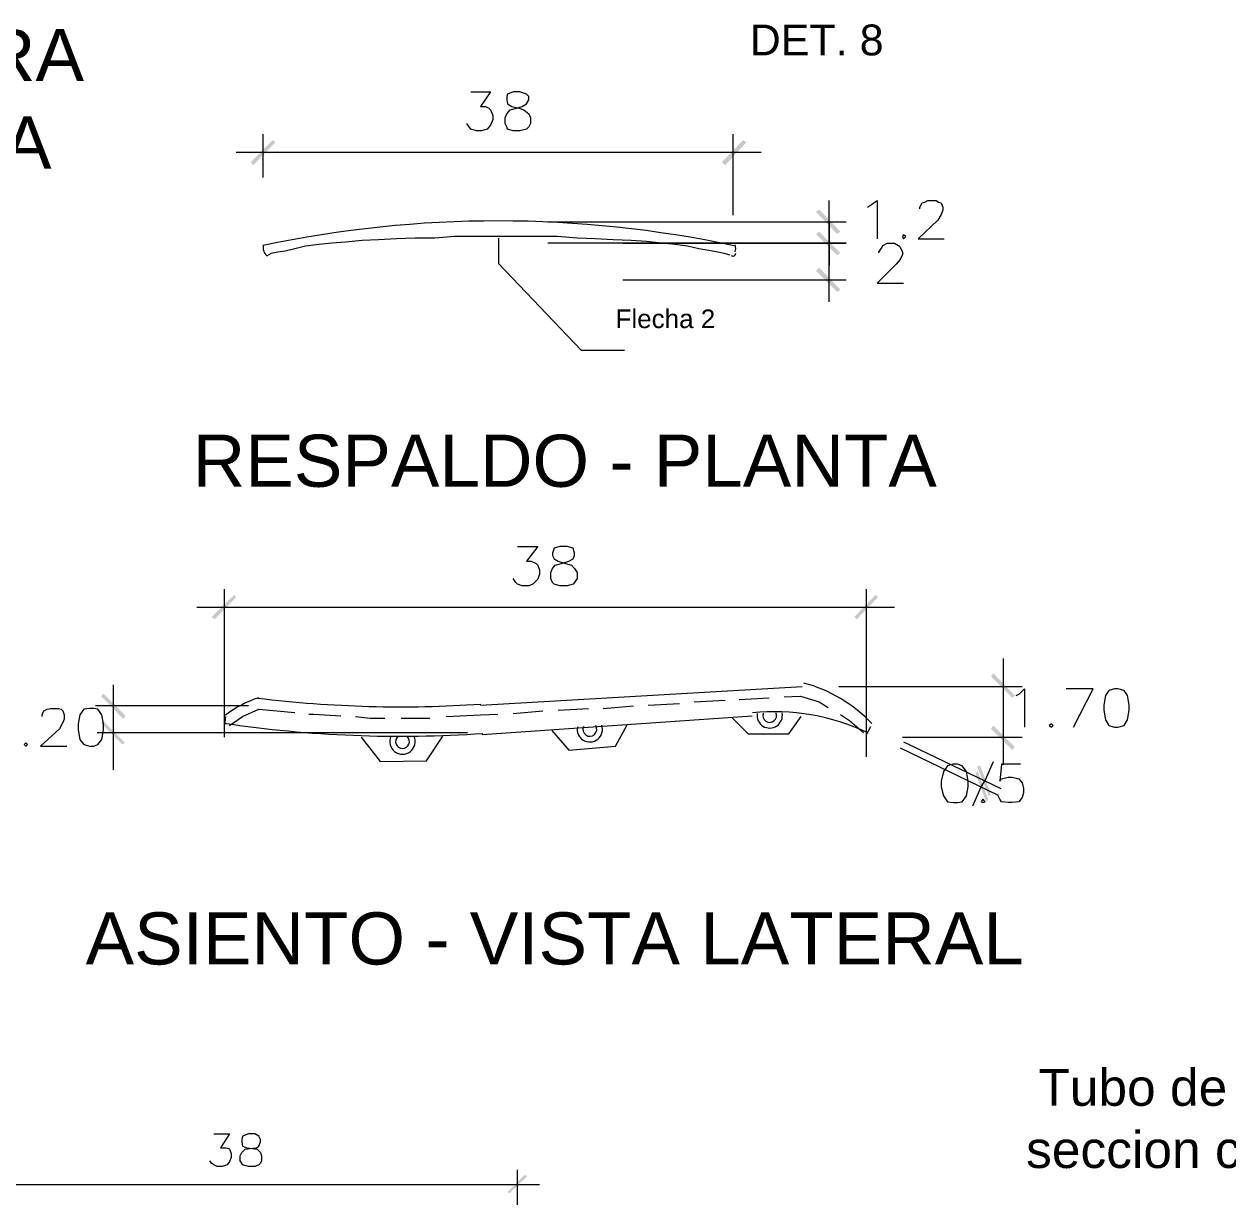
# Model space of a CAD drawing. Header units: inches. Extents: x 0.22 to 6.49, y 0.27 to 4.47.
# Drawn here: x 2.194 to 3.191, y 1.678 to 2.648 of the extents above; entities that cross this region are included whole.
import ezdxf

# ---------------------------------------------------------------- set-up
doc = ezdxf.new("R2010")
doc.units = ezdxf.units.IN
doc.header["$MEASUREMENT"] = 0
for name, color, linetype in [('PDF_PDF13_PDF6_PDF9_0', 7, 'Continuous'), ('PDF_PDF13_PDF6_PDF9_COTAS', 7, 'Continuous'), ('PDF_PDF13_PDF6_PDF9_COTAS-01', 7, 'Continuous'), ('PDF_Texto', 7, 'Continuous')]:
    doc.layers.add(name, color=color, linetype=linetype)
doc.styles.add('PDF Arial', font='arial.ttf')

msp = doc.modelspace()

# ---------------------------------------------------------------- linework, layer by layer
at = {"layer": 'PDF_PDF13_PDF6_PDF9_0', "lineweight": 18}
for points in [[(2.56417, 2.59214), (2.58041, 2.59214), (2.57229, 2.57996), (2.57635, 2.57996), (2.57906, 2.57861), (2.58041, 2.57725), (2.58244, 2.57252), (2.58244, 2.56913), (2.58041, 2.5644), (2.57771, 2.56101), (2.57297, 2.55966), (2.56891, 2.55966), (2.56417, 2.56101), (2.56282, 2.56304), (2.56079, 2.56575)], [(2.89242, 2.49672), (2.8958, 2.49875), (2.90054, 2.50213), (2.90054, 2.47032)], [(2.93573, 2.49536), (2.93573, 2.49672), (2.93776, 2.5001), (2.93979, 2.50078), (2.9425, 2.50213), (2.94927, 2.50213), (2.9513, 2.50078), (2.95333, 2.5001), (2.95468, 2.49672), (2.95468, 2.49401), (2.95333, 2.49062), (2.95062, 2.48589), (2.93438, 2.47032), (2.95604, 2.47032)], [(2.90189, 2.45881), (2.90189, 2.45949), (2.9046, 2.46355), (2.90528, 2.46491), (2.90866, 2.46694), (2.91475, 2.46694), (2.91814, 2.46491), (2.91949, 2.46355), (2.92152, 2.45949), (2.92152, 2.45746), (2.91949, 2.4534), (2.91611, 2.44934), (2.90054, 2.43377), (2.9222, 2.43377)], [(3.0156, 2.09267), (3.0183, 2.09402), (3.02236, 2.09808), (3.02236, 2.06627)], [(3.06297, 2.06627), (3.07921, 2.09808), (3.05688, 2.09808)], [(2.67381, 2.08184), (2.69885, 2.08387)], [(2.71104, 2.08454), (2.73675, 2.0859)], [(2.74894, 2.08725), (2.77465, 2.0886)], [(2.78616, 2.08928), (2.8112, 2.09064)], [(2.82338, 2.09131), (2.83692, 2.09199), (2.85249, 2.08725), (2.85993, 2.08251)], [(2.36451, 2.06762), (2.37534, 2.07507), (2.38888, 2.08116), (2.41866, 2.07845)], [(2.43016, 2.0771), (2.43422, 2.0771), (2.45656, 2.07575)], [(2.46874, 2.07507), (2.48092, 2.07372), (2.49311, 2.07372)], [(2.50664, 2.07372), (2.52695, 2.07372), (2.53033, 2.07372)], [(2.54387, 2.07507), (2.57229, 2.07642), (2.5865, 2.0771)], [(2.59936, 2.07778), (2.62373, 2.07981)], [(2.63659, 2.08048), (2.66163, 2.08184)], [(2.88903, 2.06153), (2.87753, 2.07168), (2.87008, 2.07642)], [(3.01898, 2.03581), (3.00341, 2.03581), (3.00206, 2.0216), (3.00341, 2.02363), (3.00883, 2.02499), (3.01221, 2.02499), (3.01763, 2.02363), (3.02033, 2.02025), (3.02169, 2.01551), (3.02169, 2.01213), (3.02033, 2.00807), (3.01763, 2.00468), (3.01221, 2.004), (3.00883, 2.004), (3.00341, 2.00468), (3.00206, 2.00671), (3.00071, 2.00942)], [(2.35165, 1.7299), (2.36451, 1.7299), (2.35707, 1.7184), (2.36181, 1.7184), (2.36384, 1.71772), (2.36451, 1.71704), (2.36587, 1.71366), (2.36587, 1.71027), (2.36451, 1.70689), (2.36248, 1.70418), (2.35842, 1.70283), (2.35436, 1.70283), (2.35165, 1.70418), (2.34962, 1.70554), (2.34827, 1.70757)]]:
    msp.add_lwpolyline(points, dxfattribs=at)
for points in [[(2.59936, 2.59214), (2.59463, 2.59011), (2.59395, 2.58808), (2.59395, 2.58538), (2.59463, 2.58199), (2.59801, 2.57996), (2.6041, 2.57861), (2.60816, 2.57725), (2.61222, 2.57387), (2.61358, 2.57049), (2.61358, 2.56575), (2.61222, 2.56304), (2.61019, 2.56101), (2.60478, 2.55966), (2.59936, 2.55966), (2.59463, 2.56101), (2.59395, 2.56304), (2.5926, 2.56575), (2.5926, 2.57049), (2.59395, 2.57387), (2.59666, 2.57725), (2.60207, 2.57861), (2.60681, 2.57996), (2.61019, 2.58199), (2.61222, 2.58538), (2.61222, 2.58808), (2.61019, 2.59011), (2.60478, 2.59214)], [(2.9222, 2.4737), (2.92152, 2.47235), (2.9222, 2.47032), (2.92423, 2.47235)], [(3.09681, 2.09808), (3.09207, 2.09673), (3.08937, 2.09267), (3.08801, 2.08454), (3.08801, 2.08048), (3.08937, 2.07236), (3.09207, 2.06762), (3.09681, 2.06627), (3.09952, 2.06627), (3.10493, 2.06762), (3.10764, 2.07236), (3.10899, 2.08048), (3.10899, 2.08454), (3.10764, 2.09267), (3.10493, 2.09673), (3.09952, 2.09808)], [(3.0447, 2.06898), (3.04267, 2.06762), (3.0447, 2.06627), (3.04605, 2.06762)], [(2.96348, 2.03581), (2.95874, 2.03446), (2.95536, 2.02972), (2.95333, 2.0216), (2.95333, 2.01686), (2.95536, 2.00942), (2.95874, 2.00468), (2.96348, 2.004), (2.96687, 2.004), (2.97093, 2.00468), (2.97431, 2.00942), (2.97566, 2.01686), (2.97566, 2.0216), (2.97431, 2.02972), (2.97093, 2.03446), (2.96687, 2.03581)], [(2.98785, 2.00671), (2.98649, 2.00468), (2.98785, 2.004), (2.98988, 2.00468)], [(2.38008, 1.7299), (2.37534, 1.72787), (2.37467, 1.72516), (2.37467, 1.72313), (2.37534, 1.71975), (2.37873, 1.7184), (2.38346, 1.71772), (2.38752, 1.71704), (2.39023, 1.71433), (2.39091, 1.71163), (2.39091, 1.70757), (2.39023, 1.70554), (2.38888, 1.70418), (2.38549, 1.70283), (2.38008, 1.70283), (2.37534, 1.70418), (2.37467, 1.70554), (2.37331, 1.70757), (2.37331, 1.71163), (2.37467, 1.71433), (2.37737, 1.71704), (2.38143, 1.71772), (2.38685, 1.7184), (2.38888, 1.71975), (2.39023, 1.72313), (2.39023, 1.72516), (2.38888, 1.72787), (2.38549, 1.7299)]]:
    msp.add_lwpolyline(points, close=True, dxfattribs=at)
at = {"layer": 'PDF_PDF13_PDF6_PDF9_0', "lineweight": 13}
for points in [[(2.39226, 2.52108), (2.39226, 2.55695)], [(2.78142, 2.48995), (2.78142, 2.55695)], [(2.36993, 2.54206), (2.80443, 2.54206)], [(2.86061, 2.41821), (2.86061, 2.43648), (2.86061, 2.46694), (2.86061, 2.48453), (2.86061, 2.50213)], [(2.62779, 2.48453), (2.87482, 2.48453)], [(2.86061, 2.48453), (2.86061, 2.46694), (2.86061, 2.44866)], [(2.69005, 2.46694), (2.87482, 2.46694), (2.62779, 2.46694)], [(2.69005, 2.43648), (2.87482, 2.43648)], [(3.00477, 2.12312), (3.00477, 2.03514)], [(2.86873, 2.10011), (3.02033, 2.10011)], [(2.92152, 2.05815), (3.02033, 2.05815)], [(2.9222, 2.05409), (3.00274, 2.01551)], [(2.91949, 2.04935), (3.00071, 2.0101)], [(2.97972, 2.0013), (2.98649, 2.01686), (2.98988, 2.02228), (2.99664, 2.03784)], [(2.60275, 1.62973), (2.60275, 1.57153), (2.60275, 1.70012)], [(2.11951, 1.68794), (2.62102, 1.68794)]]:
    msp.add_lwpolyline(points, dxfattribs=at)
at = {"layer": 'PDF_PDF13_PDF6_PDF9_0', "lineweight": 5}
for points in [[(2.77872, 2.45678), (2.77398, 2.45814), (2.76856, 2.45949), (2.76112, 2.46084), (2.753, 2.4622), (2.74352, 2.46423), (2.73337, 2.46558), (2.72186, 2.46694), (2.70968, 2.46829), (2.69682, 2.46897), (2.68193, 2.46964), (2.66704, 2.47032), (2.65215, 2.471), (2.63591, 2.47235), (2.61967, 2.47235), (2.58515, 2.47235), (2.55063, 2.47235), (2.53439, 2.471), (2.51815, 2.471), (2.50258, 2.47032), (2.48769, 2.46964), (2.47416, 2.46897), (2.46062, 2.46761), (2.44911, 2.46694), (2.43828, 2.46558), (2.42746, 2.46423), (2.41866, 2.4622), (2.41054, 2.46017), (2.40444, 2.45949), (2.39903, 2.45814), (2.39497, 2.45611)], [(2.58718, 2.471), (2.58718, 2.45002), (2.65554, 2.37828), (2.69141, 2.37828)], [(2.57229, 2.08454), (2.83827, 2.10011)], [(2.36113, 2.07507), (2.36045, 2.0683)], [(2.57364, 2.06018), (2.79699, 2.07575)], [(2.89174, 2.06018), (2.89512, 2.06695)]]:
    msp.add_lwpolyline(points, dxfattribs=at)
for centre, radius, start, end in [((2.58684, 1.54751), 0.9377, 77.98641, 101.98061), ((2.40072, 2.46321), 0.00846, 165.7776, 234.40414), ((2.77567, 2.46254), 0.00778, 337.5285, 22.4715), ((2.78108, 2.45848), 0.00237, 236.12067, 0.00856), ((2.80883, 1.98675), 0.12013, 43.38508, 75.11359), ((2.42035, 1.99757), 0.09848, 108.89138, 126.84784), ((2.5063, 3.0534), 0.97021, 262.99634, 273.91653), ((2.8156, 1.90012), 0.17901, 64.62699, 95.89973), ((2.5063, 3.05338), 0.99455, 261.52956, 273.91668)]:
    msp.add_arc(centre, radius, start, end, dxfattribs=at)
at = {"layer": 'PDF_PDF13_PDF6_PDF9_0', "transparency": 33554559}
for points in [[(2.40038, 2.55221), (2.38414, 2.53123), (2.38211, 2.53394)], [(2.40241, 2.55018), (2.40038, 2.55221), (2.38414, 2.53123)], [(2.77195, 2.53394), (2.77465, 2.53123), (2.78954, 2.55221)], [(2.77465, 2.53123), (2.78954, 2.55221), (2.79225, 2.55018)], [(2.85249, 2.49468), (2.84978, 2.49265), (2.87008, 2.47641)], [(2.84978, 2.49265), (2.87008, 2.47641), (2.86738, 2.47438)], [(2.85249, 2.47641), (2.84978, 2.47438), (2.87008, 2.45881)], [(2.87008, 2.45881), (2.84978, 2.47438), (2.85249, 2.47641)], [(2.84978, 2.47438), (2.87008, 2.45881), (2.86738, 2.45678)], [(2.86738, 2.45678), (2.87008, 2.45881), (2.84978, 2.47438)], [(2.87008, 2.42836), (2.84978, 2.44392), (2.85249, 2.44663)], [(2.86738, 2.42633), (2.87008, 2.42836), (2.84978, 2.44392)], [(3.01424, 2.09267), (2.99461, 2.10823), (2.99664, 2.11094)], [(3.01221, 2.09064), (3.01424, 2.09267), (2.99461, 2.10823)], [(2.26029, 2.09402), (2.25826, 2.09199), (2.27856, 2.07575)], [(2.25826, 2.09199), (2.27856, 2.07575), (2.27653, 2.07304)], [(2.27788, 2.05341), (2.25826, 2.06965), (2.25961, 2.07168)], [(2.27585, 2.05206), (2.27788, 2.05341), (2.25826, 2.06965)], [(2.99664, 2.06762), (2.99461, 2.06492), (3.01424, 2.05003)], [(2.99461, 2.06492), (3.01424, 2.05003), (3.01221, 2.04732)], [(2.98582, 2.03446), (2.98311, 2.03378), (2.99461, 2.01077)], [(2.98311, 2.03378), (2.99461, 2.01077), (2.99258, 2.00942)], [(2.99258, 2.00604), (2.98176, 2.02837), (2.98379, 2.02972)], [(2.99055, 2.00468), (2.99258, 2.00604), (2.98176, 2.02837)], [(2.59463, 1.68185), (2.59598, 1.68049), (2.60884, 1.69606)], [(2.59598, 1.68049), (2.60884, 1.69606), (2.61087, 1.69471)]]:
    msp.add_solid(points, dxfattribs=at)
at = {"layer": 'PDF_PDF13_PDF6_PDF9_COTAS', "lineweight": 18}
for points in [[(2.60275, 2.21584), (2.61967, 2.21584), (2.61019, 2.20366), (2.61425, 2.20366), (2.61831, 2.20163), (2.61967, 2.20028), (2.62102, 2.19622), (2.62102, 2.19283), (2.61967, 2.18877), (2.61561, 2.18471), (2.61222, 2.18336), (2.60681, 2.18336), (2.60275, 2.18471), (2.60139, 2.18606), (2.59936, 2.18945)], [(2.20953, 2.07507), (2.20953, 2.07642), (2.21088, 2.07981), (2.21359, 2.08116), (2.21629, 2.08184), (2.22306, 2.08184), (2.22509, 2.08116), (2.22645, 2.07981), (2.2278, 2.07642), (2.2278, 2.07304), (2.22645, 2.07033), (2.22374, 2.06492), (2.20817, 2.0507), (2.22983, 2.0507)]]:
    msp.add_lwpolyline(points, dxfattribs=at)
for points in [[(2.63794, 2.21584), (2.6332, 2.21449), (2.63185, 2.21043), (2.63185, 2.2084), (2.6332, 2.20569), (2.63659, 2.20366), (2.64268, 2.20163), (2.64742, 2.20028), (2.65012, 2.19757), (2.65215, 2.19419), (2.65215, 2.18945), (2.65012, 2.18606), (2.64877, 2.18471), (2.64403, 2.18336), (2.63794, 2.18336), (2.6332, 2.18471), (2.63185, 2.18606), (2.6305, 2.18945), (2.6305, 2.19419), (2.63185, 2.19757), (2.63388, 2.20028), (2.63929, 2.20163), (2.64539, 2.20366), (2.64877, 2.20569), (2.65012, 2.2084), (2.65012, 2.21043), (2.64877, 2.21449), (2.64403, 2.21584)], [(2.24878, 2.08184), (2.24404, 2.08116), (2.24066, 2.07642), (2.23931, 2.06898), (2.23931, 2.06424), (2.24066, 2.05612), (2.24404, 2.05206), (2.24878, 2.0507), (2.25216, 2.0507), (2.25555, 2.05206), (2.25893, 2.05612), (2.26029, 2.06424), (2.26029, 2.06898), (2.25893, 2.07642), (2.25555, 2.08116), (2.25216, 2.08184)], [(2.19599, 2.05341), (2.19464, 2.05206), (2.19599, 2.0507), (2.19734, 2.05206)]]:
    msp.add_lwpolyline(points, close=True, dxfattribs=at)
at = {"layer": 'PDF_PDF13_PDF6_PDF9_COTAS', "lineweight": 13}
for points in [[(2.36045, 2.05815), (2.36045, 2.18065)], [(2.89174, 2.04191), (2.89174, 2.18065)], [(2.33744, 2.16576), (2.91475, 2.16576)], [(2.26841, 2.03108), (2.26841, 2.04935), (2.26841, 2.08387), (2.26841, 2.10146)], [(2.38008, 2.08387), (2.25352, 2.08387)], [(2.56146, 2.06153), (2.25487, 2.06153)]]:
    msp.add_lwpolyline(points, dxfattribs=at)
at = {"layer": 'PDF_PDF13_PDF6_PDF9_COTAS', "transparency": 33554559}
for points in [[(2.36857, 2.17591), (2.35233, 2.15561), (2.34962, 2.15764)], [(2.36993, 2.17388), (2.36857, 2.17591), (2.35233, 2.15561)], [(2.88159, 2.15764), (2.88362, 2.15561), (2.89919, 2.17591)], [(2.88362, 2.15561), (2.89919, 2.17591), (2.90122, 2.17388)]]:
    msp.add_solid(points, dxfattribs=at)
at = {"layer": 'PDF_PDF13_PDF6_PDF9_COTAS-01', "lineweight": 18}
for points in [[(2.78075, 2.07372), (2.7936, 2.06086), (2.82744, 2.06086), (2.8376, 2.07507)], [(2.63117, 2.06356), (2.64539, 2.04732), (2.68396, 2.0507), (2.69344, 2.0683)], [(2.47348, 2.05815), (2.48904, 2.03784), (2.52762, 2.03852), (2.54116, 2.05883)]]:
    msp.add_lwpolyline(points, dxfattribs=at)
at = {"layer": 'PDF_PDF13_PDF6_PDF9_COTAS-01', "lineweight": 13}
for centre, radius, start, end in [((2.81154, 2.07608), 0.01049, 171.39302, 11.15719), ((2.81154, 2.07608), 0.00575, 161.66195, 20.8781), ((2.66264, 2.06458), 0.01049, 168.58469, 19.59304), ((2.66264, 2.06458), 0.00575, 156.13216, 32.04832), ((2.50766, 2.05443), 0.01049, 155.08909, 25.03176), ((2.50766, 2.05443), 0.00575, 132.81997, 47.30474)]:
    msp.add_arc(centre, radius, start, end, dxfattribs=at)

# ---------------------------------------------------------------- texts
at = {"layer": 'PDF_Texto', "attachment_point": 7, "style": 'PDF Arial'}
for s, insert, char_height in [('ESTRUCTURA', (1.83255, 2.60032), 0.043117), ('DET. 8', (2.79496, 2.62185), 0.025498), ('DE LA SILLA', (1.86233, 2.5279), 0.0431166), ('Flecha 2', (2.68396, 2.39633), 0.015399), ('RESPALDO - PLANTA', (2.33406, 2.26462), 0.0431166), ('ASIENTO - VISTA LATERAL', (2.2454, 1.86937), 0.0431166), ('Tubo de fierro de', (3.03387, 1.7526), 0.0304972), ('seccion cuadrada', (3.02372, 1.70116), 0.0304972)]:
    msp.add_mtext(s, dxfattribs=dict(at, insert=insert, char_height=char_height))

doc.saveas('drawing.dxf')
